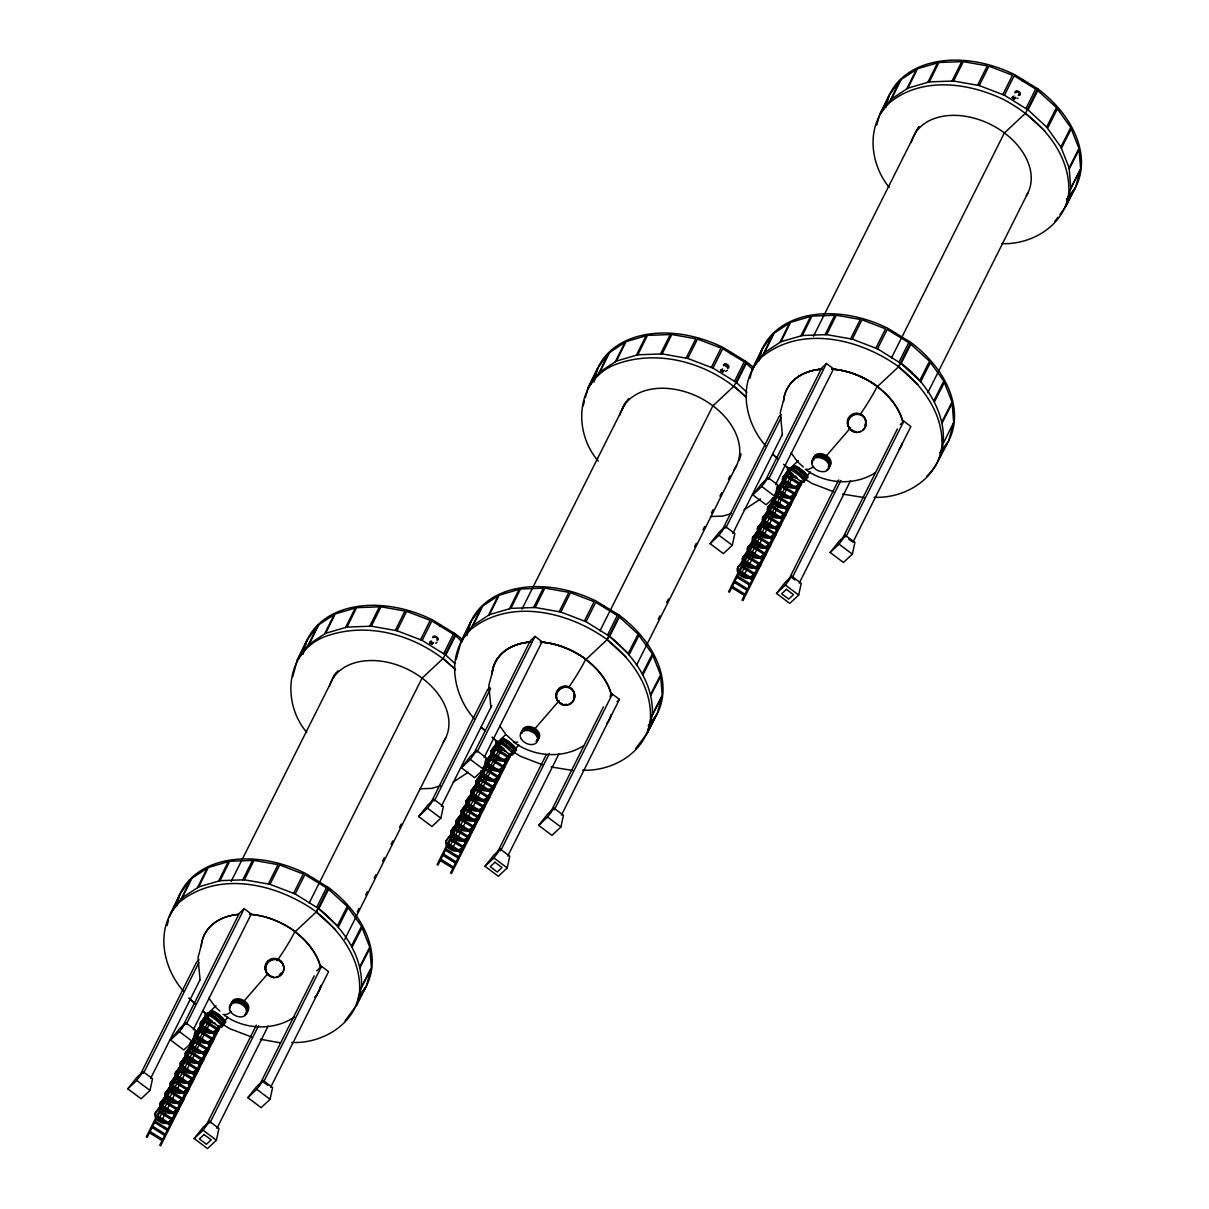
<?xml version="1.0" encoding="UTF-8"?>
<svg xmlns="http://www.w3.org/2000/svg" width="1209" height="1209" viewBox="0 0 1209 1209"><rect width="100%" height="100%" fill="white"/><g stroke="black" fill="none" stroke-linecap="round" stroke-linejoin="round"><path stroke-width="1.5" d="M150.007 1090.442L152.546 1078.73L143.085 1071.627L136.738 1077.567L127.791 1088.81L141.09 1098.785L150.007 1090.442L136.693 1080.468L127.791 1088.81M192.745 1041.644L195.284 1029.932L185.808 1022.829L179.476 1028.768L170.514 1040.012L183.828 1049.986L192.745 1041.644L179.431 1031.67L170.514 1040.012M216.396 1140.208L218.935 1128.496L209.459 1121.393L203.127 1127.332L194.165 1138.576L207.48 1148.55L216.396 1140.208L203.082 1130.234L194.165 1138.576M270.06 1099.298L272.614 1087.586L263.139 1080.483L256.792 1086.423L247.845 1097.666L261.144 1107.64L270.06 1099.298L256.761 1089.324L247.845 1097.666M440.832 818.161L443.371 806.433L433.91 799.345L427.563 805.285L418.616 816.528L431.915 826.503L440.832 818.161L427.518 808.186L418.616 816.528M483.57 769.362L486.109 757.635L476.633 750.547L470.301 756.486L461.339 767.73L474.653 777.704L483.57 769.362L470.256 759.388L461.339 767.73M507.221 867.926L509.76 856.199L500.299 849.111L493.952 855.05L484.99 866.294L498.304 876.268L507.221 867.926L493.907 857.952L484.99 866.294M560.885 827.016L563.439 815.289L553.964 808.201L547.617 814.125L538.67 825.384L551.984 835.359L560.885 827.016L547.586 817.027L538.67 825.384M732.291 545.274L734.845 533.562L725.37 526.459L719.023 532.398L710.076 543.642L723.39 553.616L732.291 545.274L718.992 535.3L710.076 543.642M775.029 496.476L777.568 484.764L768.108 477.661L761.761 483.6L752.814 494.844L766.113 504.818L775.029 496.476L761.715 486.502L752.814 494.844M798.681 595.04L801.235 583.327L791.759 576.225L785.412 582.164L776.465 593.407L789.764 603.382L798.681 595.04L785.382 585.065L776.465 593.407M852.36 554.13L854.899 542.418L845.423 535.315L839.091 541.254L830.13 552.498L843.444 562.472L852.36 554.13L839.046 544.156L830.13 552.498M200.936 946.617L198.019 957.619L200.059 979.955M491.761 674.335L488.844 685.337L490.884 707.673M783.236 401.448L780.304 412.45L782.344 434.787M167.054 925.595L168.535 920.155M169.411 916.906L179.914 894.071L176.605 906.191M292.729 676.632L297.308 659.842L306.844 640.468L303.081 654.326M351.32 1012.386L356.504 1005.404L361.536 986.922L371.39 967.532L369.848 948.461L359.98 967.804M456.156 659.63L461.188 641.148L470.739 621.774L466.961 635.632M583.101 406.028L584.476 400.995M585.383 397.625L588.133 387.545L597.669 368.186L593.906 382.044M635.481 748.779L647.329 733.122L652.361 714.64L662.23 695.251L660.673 676.179L650.805 695.523M749.912 378.341L752.663 368.261L762.199 348.902L758.904 361.023M876.752 125.086L879.593 114.674L889.144 95.299L885.834 107.42M953.372 423.558L948.642 440.862L938.108 461.158M1059.9 214.507L1065.734 206.648L1070.766 188.166L1080.634 168.761L1079.078 149.704L1069.209 169.048M294.996 931.882L316.35 911.888L318.239 908.11C342.238 927.243 362.866 954.853 361.536 986.922M611.437 695.492A63.76 44.612 26.6 0 0 585.76 659.661L607.175 639.606L609.064 635.813C633.063 654.961 653.691 682.556 652.361 714.64M902.911 422.606A63.76 44.612 26.6 0 0 877.22 386.774L898.635 366.735L900.539 362.942C934.542 386.865 962.032 440.832 927.409 475.59L926.94 475.908M171.043 912.508L180.64 893.073L190.931 879.185L181.35 898.619M297.988 658.92L307.585 639.485L317.876 625.597L308.28 645.032M170.363 913.43L181.743 898.075L198.699 886.892L208.28 867.503L228.289 861.654L218.633 881.074M297.308 659.842L308.688 644.488L325.644 633.304L335.21 613.915L355.234 608.067L345.578 627.486M198.699 886.892L220.068 880.666L229.665 861.261L252.454 860.445L242.767 879.835M325.644 633.304L347.013 627.063L356.61 607.659L379.399 606.842L369.712 626.247M461.868 640.226L471.465 620.791L481.771 606.903L472.175 626.338M588.813 386.638L598.41 367.204L608.701 353.315L599.105 372.75M461.188 641.148L472.568 625.794L489.524 614.61L499.105 595.221L519.114 589.372L509.457 608.792M588.133 387.545L599.513 372.191L616.469 361.023L626.05 341.633L646.059 335.785L636.402 355.204M489.524 614.61L510.893 608.369L520.49 588.979L543.279 588.148L533.592 607.553M616.469 361.023L637.838 354.781L647.435 335.377L670.224 334.561L660.537 353.965M753.343 367.34L762.939 347.905L773.231 334.016L763.635 353.451M880.273 113.752L889.869 94.317L900.176 80.429L890.58 99.863M752.663 368.261L764.043 352.907L780.999 341.724L790.565 322.335L810.589 316.486L800.917 335.906M879.593 114.674L890.988 99.319L907.929 88.136L917.51 68.747L937.534 62.898L927.862 82.318M780.999 341.724L802.368 335.498L811.964 316.093L834.754 315.277L825.067 334.666M907.929 88.136L929.313 81.895L938.909 62.49L961.699 61.674L952.012 81.079M182.211 897.773L191.853 878.339M309.156 644.17L318.798 624.736M197.551 887.663L207.192 868.228L191.309 878.701M324.496 634.06L334.122 614.625L318.239 625.098M220.068 880.666L244.399 879.789L254.026 860.385L278.04 864.647L268.338 884.021M347.013 627.063L371.344 626.186L380.971 606.782L404.97 611.044L395.283 630.433M161.447 1121.045L170.756 1102.306M171.421 1100.961L175.728 1092.271M176.393 1090.926L180.715 1082.221M181.38 1080.876L185.718 1072.141M186.382 1070.796L190.69 1062.122M191.354 1060.777L195.662 1052.117M196.206 1050.727L200.528 1042.022M201.223 1040.617L205.515 1031.957M206.24 1030.491L211.197 1020.517M473.036 625.476L482.678 606.057M599.981 371.888L609.623 352.454M488.376 615.366L498.017 595.946L482.134 606.404M615.321 361.778L624.947 342.343L609.079 352.816M510.893 608.369L535.224 607.492L544.851 588.103L568.865 592.35L559.163 611.739M637.838 354.781L662.169 353.905L671.796 334.5L695.795 338.762L686.107 358.151M487.031 778.445L491.353 769.74M492.063 768.319L496.34 759.675M497.08 758.209L502.022 748.235M452.272 848.763L461.581 830.024M462.246 828.664L466.553 819.989M467.218 818.644L471.54 809.939M472.22 808.594L476.542 799.859M477.223 798.514L481.514 789.84M482.179 788.495L486.486 779.82M764.511 352.605L774.138 333.17M891.456 99.002L901.083 79.567M779.85 342.495L789.477 323.06L773.594 333.533M906.78 88.892L916.422 69.457L900.539 79.93M802.368 335.498L826.699 334.621L836.311 315.217L860.324 319.478L850.622 338.852M929.313 81.895L953.629 81.018L963.256 61.614L987.269 65.875L977.567 85.265M778.505 505.558L782.827 496.854M783.523 495.448L787.815 486.804M788.54 485.323L793.497 475.349L790.973 473.701A8.659 6.06 26.6 0 1 788.041 467.853M743.747 575.877L753.041 557.137M753.706 555.792L758.013 547.103M758.693 545.758L763.015 537.053M763.68 535.708L768.017 526.973M768.682 525.628L772.974 516.953M773.654 515.608L777.946 506.949M244.399 879.789L270.03 884.323L279.687 864.934L303.278 873.986L293.575 893.36M371.344 626.186L396.975 630.735L406.617 611.346L430.223 620.383L420.52 639.773M270.03 884.323L295.223 893.995L304.895 874.606L326.46 887.829M396.975 630.735L422.153 640.392L431.84 621.003L453.405 634.226M535.224 607.492L560.855 612.041L570.512 592.652L594.103 601.704L584.4 621.078M662.169 353.905L687.8 358.453L697.457 339.049L721.048 348.101L711.345 367.476M560.855 612.041L586.048 621.698L595.72 602.324L617.285 615.532M687.8 358.453L712.993 368.11L722.665 348.721L744.23 361.944M826.699 334.621L852.33 339.155L861.972 319.765L885.562 328.818L875.875 348.192M953.629 81.018L979.26 85.567L988.917 66.178L1012.507 75.215L1002.805 94.604M852.33 339.155L877.507 348.827L887.179 329.437L908.76 342.661M979.26 85.567L1004.452 95.224L1014.124 75.835L1035.69 89.058M139.579 1076.025L196.704 961.926L199.077 959.719M143.478 1073.275L198.926 962.53M150.551 1078.579L200.135 979.577M181.471 1028.919L239.442 913.127L244.188 908.7L251.26 914.004L193.289 1029.781M186.201 1024.476L244.188 908.7M178.131 1110.844L169.517 1122.194A8.659 6.06 26.6 0 1 161.114 1122.572L157.79 1120.501A8.659 6.06 26.6 0 1 155.145 1113.277L164.439 1100.583M183.148 1100.84L174.534 1112.189A8.659 6.06 26.6 0 1 166.132 1112.567L162.792 1110.497A8.659 6.06 26.6 0 1 160.162 1103.258L169.456 1090.578M188.181 1090.79L179.567 1102.14A8.659 6.06 26.6 0 1 171.164 1102.517L167.824 1100.447A8.659 6.06 26.6 0 1 165.195 1093.208L174.489 1080.514M193.198 1080.786L184.584 1092.135A8.659 6.06 26.6 0 1 176.166 1092.513L172.842 1090.442A8.659 6.06 26.6 0 1 170.197 1083.204L179.491 1070.509M198.216 1070.751L189.601 1082.1A8.659 6.06 26.6 0 1 181.199 1082.463L177.859 1080.393A8.659 6.06 26.6 0 1 175.229 1073.169L184.524 1060.474M203.263 1060.686L194.649 1072.035A8.659 6.06 26.6 0 1 186.231 1072.413L182.907 1070.343A8.659 6.06 26.6 0 1 180.262 1063.104L189.556 1050.409M208.265 1050.697L199.651 1062.031A8.659 6.06 26.6 0 1 191.234 1062.409L187.909 1060.338A8.659 6.06 26.6 0 1 185.279 1053.115L194.558 1040.42M212.406 1040.103L213.268 1040.677L204.653 1052.042A8.659 6.06 26.6 0 1 196.251 1052.419L192.926 1050.334A8.659 6.06 26.6 0 1 190.281 1043.11L190.946 1041.795A8.659 6.06 26.6 0 0 191.339 1046.178M218.285 1030.672L209.671 1042.022A8.659 6.06 26.6 0 1 201.268 1042.4L197.928 1040.329A8.659 6.06 26.6 0 1 195.299 1033.106L204.623 1020.351M219.01 1026.32L214.703 1031.987A8.659 6.06 26.6 0 1 206.286 1032.365L202.961 1030.295A8.659 6.06 26.6 0 1 200.316 1023.056L207.525 1013.082M208.265 1015.364L147.15 1137.397L146.274 1136.853L207.389 1014.819L208.265 1015.364L202.613 1010.724L206.86 1014.396M169.517 1122.194L178.811 1109.499M174.534 1112.189L183.828 1099.495M179.567 1102.14L188.861 1089.445M184.584 1092.135L193.863 1079.441M189.601 1082.1L198.896 1069.406M194.649 1072.035L203.928 1059.341M199.651 1062.031L208.93 1049.352M204.653 1052.026L213.933 1039.362M209.671 1042.022L218.995 1029.267M214.703 1031.987L218.663 1026.275M219.373 1026.184L159.769 1145.225L160.646 1145.769L220.431 1026.396M432.973 642.735L431.915 644.352L429.799 642.765L430.857 641.163L430.026 642.765L431.809 644.095L433.547 642.478M430.51 642.311L430.48 641.858M312.904 879.517L313.494 878.339M439.849 625.93L440.439 624.751M431.809 644.095L432.746 642.75L431.915 644.352M205.953 1125.791L256.368 1025.126M453.345 634.302L453.979 633.032L443.703 653.601M316.758 907.188L327.034 886.62M209.867 1123.04L258.59 1025.716M303.111 652.528A103.959 72.736 26.6 0 1 432.414 619.839L455.476 633.969L443.28 658.301L422.122 678.113M291.792 1042.445C322.788 1043.896 356.474 1023.645 359.632 990.715C360.962 958.646 340.333 931.036 316.35 911.888L328.531 887.557L305.484 873.427A103.959 72.736 26.6 0 0 176.166 906.13M328.606 889.265L318.844 908.684L295.223 893.995M455.551 635.662L445.789 655.097L422.153 640.392M216.94 1128.345L268.202 1025.988M258.786 1086.559L314.249 975.814M270.604 1087.435L328.591 971.658L321.518 966.354L263.532 1082.131L267.778 1085.304M357.29 911.828L358.982 908.458M365.738 894.947L367.43 891.577M374.185 878.066L375.878 874.696M382.633 861.186L384.326 857.816M391.096 844.32L392.789 840.935M399.544 827.44L401.237 824.054M344.746 939.438L445.713 737.838M430.404 803.743L487.544 689.644L489.902 687.422M434.303 800.993L490.597 688.571M441.376 806.297L491.791 705.618M473.973 753.267L530.267 640.846L535.013 636.402L542.085 641.722L484.114 757.499M477.041 752.194L535.013 636.402M468.971 838.562L460.342 849.912A8.659 6.06 26.6 0 1 451.939 850.29L448.615 848.219A8.659 6.06 26.6 0 1 445.97 840.98L455.264 828.286M473.973 828.558L465.359 839.907A8.659 6.06 26.6 0 1 456.957 840.285L453.617 838.215A8.659 6.06 26.6 0 1 450.987 830.976L460.281 818.281M479.006 818.508L470.392 829.858A8.659 6.06 26.6 0 1 461.989 830.22L458.649 828.165A8.659 6.06 26.6 0 1 456.02 820.926L465.314 808.232M484.023 808.504L475.409 819.853A8.659 6.06 26.6 0 1 466.991 820.216L463.667 818.145A8.659 6.06 26.6 0 1 461.037 810.922L470.316 798.227M489.041 798.469L480.426 809.803A8.659 6.06 26.6 0 1 472.024 810.181L468.684 808.111A8.659 6.06 26.6 0 1 466.054 800.887L475.349 788.192M480.381 778.128L471.072 790.882L479.716 779.473M499.09 778.4L490.476 789.749A8.659 6.06 26.6 0 1 482.074 790.127L478.734 788.056A8.659 6.06 26.6 0 1 476.104 780.833L485.398 768.138M509.11 758.391L500.496 769.74A8.659 6.06 26.6 0 1 492.093 770.118L488.753 768.047A8.659 6.06 26.6 0 1 486.124 760.809L495.448 748.054M509.835 754.023L505.528 759.705A8.659 6.06 26.6 0 1 497.111 760.068L493.786 758.013A8.659 6.06 26.6 0 1 491.156 750.774L497.262 742.22M460.342 849.912L469.636 837.217M465.359 839.907L474.653 827.213M470.392 829.858L479.686 817.163M475.409 819.853L484.688 807.159M480.426 809.803L489.721 797.124M471.102 790.822A8.659 6.06 26.6 0 0 473.732 798.046L477.056 800.116A8.659 6.06 26.6 0 0 485.474 799.754L494.753 787.059M490.476 789.749L499.77 777.055M481.106 770.813A8.659 6.06 26.6 0 0 483.751 778.052L487.076 780.122A8.659 6.06 26.6 0 0 495.478 779.745L504.757 767.08M500.496 769.74L509.82 756.985M505.528 759.705L509.488 753.978M510.198 753.902L450.594 872.943L451.471 873.487L511.256 754.114M720.624 370.483L722.74 372.07L720.624 370.483L722.589 368.851M603.729 607.235L604.319 606.057M730.674 353.632L731.264 352.469M496.793 853.509L546.362 754.507M607.583 634.906L617.859 614.338M734.528 381.319L744.804 360.75M500.692 850.758L549.415 753.434M582.617 770.163C613.613 771.599 647.299 751.363 650.457 718.433C651.787 686.349 631.158 658.754 607.175 639.606L619.356 615.275L596.309 601.145A103.959 72.736 26.6 0 0 466.991 633.848M593.936 380.246A103.959 72.736 26.6 0 1 723.254 347.557L746.301 361.687L734.105 386.019L712.947 405.831M507.765 856.063L559.026 753.706M550.458 812.599L603.397 706.887M554.357 809.849L612.343 694.057L619.416 699.376L561.444 815.153M658.255 619.295L659.948 615.91M666.703 602.414L668.396 599.029M694.601 546.71L696.293 543.34M703.049 529.829L704.741 526.459M711.496 512.948L713.189 509.578M719.959 496.083L721.637 492.698M728.407 479.202L730.1 475.817M636.418 665.479L736.538 465.556M721.864 530.857L779.004 416.757L781.377 414.551M725.763 528.106L781.226 417.362M732.85 533.411L782.419 434.409M763.756 483.751L821.742 367.959L826.472 363.531L833.56 368.836L775.574 484.613M768.501 479.308L826.472 363.531M760.431 565.676L751.817 577.025A8.659 6.06 26.6 0 1 743.414 577.403L740.074 575.333A8.659 6.06 26.6 0 1 737.445 568.109L746.724 555.415M765.433 555.672L756.819 567.021A8.659 6.06 26.6 0 1 748.416 567.399L745.092 565.328A8.659 6.06 26.6 0 1 742.447 558.09L751.741 545.41M770.481 545.622L761.851 556.971A8.659 6.06 26.6 0 1 753.449 557.349L750.124 555.279A8.659 6.06 26.6 0 1 747.479 548.04L756.774 535.36M775.483 535.617L766.869 546.967A8.659 6.06 26.6 0 1 758.466 547.345L755.126 545.274A8.659 6.06 26.6 0 1 752.497 538.035L761.791 525.341M780.515 525.583L771.901 536.932A8.659 6.06 26.6 0 1 763.483 537.295L760.159 535.224A8.659 6.06 26.6 0 1 757.529 528.001L766.808 515.306M785.548 515.518L776.934 526.867A8.659 6.06 26.6 0 1 768.531 527.245L765.191 525.174A8.659 6.06 26.6 0 1 762.562 517.936L771.856 505.241M790.55 505.528L781.936 516.863A8.659 6.06 26.6 0 1 773.533 517.24L770.193 515.17A8.659 6.06 26.6 0 1 767.564 507.946L776.858 495.252M800.57 485.504L791.955 496.854A8.659 6.06 26.6 0 1 783.553 497.231L780.228 495.161A8.659 6.06 26.6 0 1 777.583 487.937L786.908 475.182M801.295 481.152L796.988 486.819A8.659 6.06 26.6 0 1 788.585 487.197L785.245 485.126A8.659 6.06 26.6 0 1 782.616 477.887L789.809 467.913M790.55 470.195L729.45 592.229L728.574 591.685L789.673 469.651L790.55 470.195L783.538 464.286M751.817 577.025L761.111 564.331M756.819 567.021L766.113 554.327M761.851 556.971L771.146 544.277M766.869 546.967L776.163 534.272M771.901 536.932L781.18 524.238M776.934 526.867L786.228 514.173M781.936 516.863L791.23 504.183M772.581 497.942A8.659 6.06 26.6 0 0 775.211 505.166L778.536 507.251A8.659 6.06 26.6 0 0 786.953 506.858L796.232 494.194M791.955 496.854L801.28 484.099M796.988 486.819L800.947 481.106M801.673 481.016L742.054 600.057L742.946 600.616L802.716 481.227M1015.258 97.566L1014.2 99.183L1012.099 97.597L1014.049 95.979M895.204 334.349L895.778 333.17M1022.134 80.761L1022.723 79.582M1014.2 99.183L1014.774 98.02M788.253 580.622L838.668 479.958M1035.629 89.134L1036.264 87.864L1025.988 108.432M899.058 362.02L909.319 341.452M840.89 480.547L792.152 577.872L794.978 579.988M885.396 107.374A103.959 72.736 26.6 0 1 1014.714 74.671L1037.76 88.801L1025.58 113.132L1004.407 132.96M874.077 497.277C905.088 498.728 938.758 478.477 941.932 445.547C943.262 413.478 922.618 385.867 898.635 366.735L910.815 342.389L887.769 328.259A103.959 72.736 26.6 0 0 758.451 360.962M910.906 344.097L901.143 363.516L877.507 348.827M799.225 583.176L850.486 480.819M842.764 538.035L897.38 428.968M845.832 536.962L903.803 421.185L910.876 426.49L852.904 542.267M927.892 392.593L1027.998 192.669M231.146 881.421L332.415 679.624M277.103 960.732A63.714 11.153 -53.3 0 0 294.845 931.686L294.951 931.519A63.76 44.627 26.6 0 0 249.538 914.246M309.202 903.017L422.289 677.675M494.965 662.955L497.503 657.908M521.971 609.14L624.086 405.65A63.82 44.657 26.6 0 1 628.725 398.517M600.027 630.735L713.114 405.393M813.445 336.253L915.561 132.778M891.501 357.849L1004.573 132.506M877.22 386.412L877.235 386.351A63.76 44.627 26.6 0 0 831.837 369.077A63.76 44.627 26.6 0 1 877.13 386.457L877.16 386.457A63.714 11.153 -53.3 0 1 860.43 414.082M158.757 1119.383L168.187 1100.719M168.867 1099.374L173.235 1090.73M173.915 1089.385L178.297 1080.71M178.962 1079.365L183.36 1070.675M184.04 1069.33L188.392 1060.701M189.072 1059.356L193.44 1050.727M194.196 1049.488L198.578 1040.813M199.289 1039.408L203.641 1030.793M204.381 1029.343L209.399 1019.399L210.215 1020.018L208.673 1018.87A8.659 6.06 26.6 0 1 205.742 1013.021M449.582 847.086L459.012 828.422M459.692 827.077L464.06 818.448M464.74 817.103L469.122 808.428M469.802 807.083L474.185 798.393M474.865 797.048L479.232 788.419M479.897 787.074L484.265 778.445M485.036 777.191L489.403 768.531M490.113 767.126L494.466 758.511M495.206 757.046L500.224 747.117M741.057 574.215L750.487 555.551M751.167 554.206L755.519 545.561M756.199 544.216L760.582 535.542M761.262 534.197L765.66 525.507M766.325 524.162L770.692 515.533M771.372 514.188L775.725 505.558M776.495 504.319L780.878 495.645M781.588 494.239L785.926 485.625M786.666 484.174L791.683 474.23M1070.766 188.166L1069.119 167.809L1060.882 146.969L1046.631 127.066L1056.47 107.616L1037.156 89.98L1037.775 90.554L1028.073 109.928L1004.452 95.224M351.653 945.74L361.506 926.29L348.162 907.657L338.293 927.076M642.478 673.443L652.331 654.009L638.987 635.375L629.118 654.794M1060.882 146.969L1070.736 127.534L1057.391 108.886L1047.523 128.305M933.937 400.572L943.791 381.122L930.446 362.488L920.578 381.908M352.151 947.01L362.035 927.635L369.742 947.161L359.874 966.565M361.234 988.04L371.072 968.711L366.357 986.03L356.504 1005.404M355.824 1006.326L365.617 987.028L358.408 996.745M642.976 674.728L652.86 655.354L660.567 674.864L650.714 694.283M652.059 715.743L661.897 696.429L657.182 713.748L647.329 733.122M646.649 734.044L656.457 714.731L648.205 725.853M1061.381 148.254L1071.265 128.879L1078.972 148.39L1069.119 167.809M934.451 401.841L944.32 382.467L952.027 401.993L942.174 421.397M1070.464 189.269L1080.302 169.955L1075.587 187.274L1065.734 206.648M943.519 442.872L953.689 422.364L952.133 403.292L942.279 422.636M1065.053 207.57L1074.861 188.256L1066.625 199.364M437.008 642.221L435.708 643.384M136.693 1080.468L143.085 1071.627M179.431 1031.67L185.808 1022.829M427.518 808.186L433.91 799.345M470.256 759.388L476.633 750.547M203.082 1130.234L209.459 1121.393M256.761 1089.324L263.139 1080.483M718.992 535.3L725.37 526.459M761.715 486.502L768.108 477.661M493.907 857.952L500.299 849.111M547.586 817.027L553.964 808.201M785.382 585.065L791.759 576.225M839.046 544.156L845.423 535.315M345.109 1020.759L350.67 1013.278M1054.747 221.459L1057.845 217.288M939.68 452.967L947.916 441.859M200.316 1023.056L207.857 1013.127M195.299 1033.106L203.913 1021.756M193.092 1038.954L199.561 1030.446M190.281 1043.11L198.896 1031.761L199.787 1032.305M185.279 1053.115L193.893 1041.765M180.247 1063.164L188.891 1051.754M175.229 1073.169L183.844 1061.819M170.197 1083.204L178.841 1071.824M165.195 1093.208L173.809 1081.874M160.162 1103.258L168.807 1091.863M155.145 1113.277L163.759 1101.928M491.156 750.774L497.609 742.266L505.574 734.74M486.124 760.809L494.738 749.474M482.844 768.078L490.386 758.164M483.268 767.987L489.721 759.479L490.612 760.023M476.104 780.833L484.718 769.483M466.054 800.887L474.669 789.537M461.037 810.922L469.666 799.527M456.02 820.926L464.634 809.577M451.017 830.931L459.632 819.581L450.987 830.976M445.97 840.98L454.599 829.646M495.478 779.76L504.108 768.395L503.246 767.806M485.474 799.754L494.088 788.404M782.616 477.887L790.157 467.959M777.583 487.937L786.198 476.588M774.319 495.206L781.845 485.277M774.727 495.116L781.195 486.592L782.072 487.136M767.564 507.946L776.178 496.597M762.531 517.996L771.176 506.586M757.529 528.001L766.143 516.651M752.512 537.99L761.126 526.656L752.497 538.035M747.479 548.04L756.093 536.705M742.447 558.09L751.091 546.695M737.445 568.109L746.059 556.76M786.938 506.873L795.567 495.524L794.706 494.934M267.249 974.318L244.475 1000.553M559.223 700.585L535.315 728.271M850.683 427.699L826.775 455.385M224.557 1021.363L227.972 1017.162M518.797 744.88L515.382 749.081A7.632 1.511 39.2 0 0 511.211 743.958A7.632 1.511 39.2 0 0 504.349 739.545M806.841 476.195L810.272 471.994M727.546 370.317L725.445 371.405M585.7 659.343L585.821 659.207A63.76 44.627 26.6 0 0 540.363 641.964M721.305 369.576L723.118 371.359M1012.764 96.705L1014.578 98.473M429.799 642.765L432.384 643.898M1012.099 97.597L1014.683 98.73M430.026 642.765L431.764 641.148M722.634 371.813L724.372 370.196M1014.109 98.926L1015.832 97.309M752.995 369.531L745.832 362.972M318.103 908.231L337.402 925.837L347.24 906.372L328.062 888.857M618.766 616.454L619.371 617.028L609.668 636.402L586.048 621.698M206.724 1014.532L216.063 1005.782M789.009 469.364L798.348 460.614M316.773 970.782L321.518 966.354M609.971 696.278L612.343 694.057M900.252 424.51L903.803 421.185M617.043 701.583L619.416 699.376M793.361 380.593L793.436 380.548A63.76 44.627 26.6 0 1 822.241 369.168M744.034 509.85L760.521 498.985M453.209 782.132L468.155 772.279M875.301 472.719C854.431 486.169 825.158 484.114 805.375 469.349L809.093 469.304L813.657 466.674M583.826 745.59C562.956 759.056 533.683 756.985 513.916 742.235L517.633 742.19M294.482 1016.981C273.99 1030.975 244.55 1029.856 224.511 1015.394M1017.993 98.216L1017.056 98.518M231.357 1011.827L226.808 1014.472L223.091 1014.517M731.354 513.553L722.665 516.092L710.439 516.53M440.529 785.835L431.84 788.374L419.614 788.812M1001.898 243.644C1032.637 244.853 1065.734 224.511 1068.862 191.959C1070.025 150.369 1037.292 116.971 1002.548 99.017C967.366 82.408 921.016 76.499 889.083 103.113C865.689 125.54 869.815 163.714 889.129 187.319M864.48 497.624L842.597 494.088M573.021 770.511L551.138 766.974M260.313 1039.256L280.564 1042.853M833.862 491.851L812.04 483.479L804.348 478.764M542.403 764.723L520.565 756.35L512.873 751.635M251.578 1037.02L229.74 1028.647L222.048 1023.932M210.17 1019.988L212.013 1020.94M898.635 366.735C860.37 339.049 802.051 324.571 762.138 356.7C736.795 381.016 744.26 421.941 765.886 446.091M712.993 368.11L736.009 382.225L746.966 392.351M607.175 639.606C568.91 611.935 510.591 597.458 470.679 629.587C445.335 653.903 452.786 694.827 474.412 718.962M500.617 744.124L492.078 737.173L497.685 742.114M316.35 911.888C278.085 884.217 219.766 869.739 179.854 901.869C154.51 926.185 161.961 967.109 183.587 991.244M789.689 471.933L792.847 473.883M787.8 475.711L800.403 483.54M787.165 476.981L799.769 484.809M785.276 480.759L797.88 488.587M784.671 481.938L797.29 489.766M782.782 485.716L795.401 493.544M782.193 486.895L794.797 494.738M780.122 491.035L792.741 498.864M779.533 492.214L792.137 500.042M777.644 495.992L790.248 503.821M777.055 497.171L789.658 504.999M775.15 500.949L787.769 508.777M774.516 502.219L787.135 510.047M772.536 506.178L785.155 514.006M771.916 507.402L784.535 515.246M770.299 510.666L782.903 518.495M769.665 511.921L782.268 519.764M767.685 515.88L780.289 523.709M767.065 517.12L779.669 524.948M765.085 521.079L777.689 528.907M764.466 522.303L777.07 530.131M762.834 525.552L775.453 533.381M762.199 526.822L774.818 534.65M760.219 530.781L772.823 538.609M759.6 532.02L772.219 539.849M757.62 535.965L770.224 543.808M757 537.204L769.619 545.032M755.368 540.453L767.987 548.282M754.748 541.723L767.352 549.551M752.754 545.682L765.373 553.51M752.149 546.906L764.753 554.735M750.23 550.73L762.849 558.558M749.595 551.984L762.214 559.827M747.615 555.944L760.234 563.772M746.996 557.183L759.615 565.011M745.212 560.734L757.831 568.578M744.578 562.004L757.197 569.832M742.598 565.963L755.217 573.791M741.978 567.202L754.597 575.031M740.15 570.86L752.754 578.688M739.515 572.129L752.119 579.957M737.535 576.088L750.139 583.917M736.916 577.313L749.535 585.141M734.996 581.166L747.6 588.995M734.362 582.436L746.966 590.264M732.382 586.38L744.986 594.223M731.762 587.619L744.366 595.448M498.229 744.82L502.959 747.751M496.34 748.598L508.944 756.426M495.705 749.852L508.309 757.695M493.801 753.645L506.42 761.474M493.212 754.824L505.83 762.652M491.322 758.602L503.926 766.43M490.733 759.781L503.337 767.609M488.663 763.907L501.267 771.75M488.073 765.101L500.677 772.929M486.169 768.879L498.788 776.707M485.58 770.057L498.199 777.886M483.691 773.836L496.294 781.664M483.056 775.105L495.66 782.933M481.076 779.064L493.68 786.893M480.457 780.289L493.076 788.117M478.824 783.538L491.443 791.381M478.19 784.807L490.809 792.636M476.21 788.767L488.829 796.595M475.59 790.006L488.209 797.834M473.611 793.95L486.23 801.794M472.991 795.19L485.61 803.018M471.374 798.439L483.978 806.267M470.739 799.708L483.343 807.536M468.76 803.668L481.363 811.496M468.14 804.892L480.744 812.72M466.16 808.851L478.764 816.679M465.541 810.09L478.144 817.919M463.908 813.34L476.527 821.168M463.274 814.609L475.893 822.437M461.294 818.569L473.898 826.397M460.674 819.793L473.293 827.621M458.77 823.601L471.374 831.444M458.135 824.87L470.739 832.699M456.156 828.83L468.76 836.658M455.536 830.069L468.14 837.897M453.753 833.621L466.357 841.449M453.118 834.89L465.722 842.718M451.138 838.85L463.742 846.678M450.519 840.074L463.123 847.917M448.69 843.746L461.294 851.574M448.055 845L460.659 852.844M446.076 848.96L458.679 856.803M445.456 850.199L458.06 858.027M443.522 854.038L456.141 861.881M442.887 855.307L455.506 863.135M440.907 859.267L453.526 867.095M440.288 860.506L452.907 868.334M205.5 1020.88L218.119 1028.708M204.865 1022.149L217.484 1029.977M202.976 1025.927L215.595 1033.755M202.387 1027.106L214.99 1034.934M200.498 1030.884L213.101 1038.712M199.908 1032.063L212.512 1039.906M197.838 1036.204L210.442 1044.032M197.248 1037.382L209.852 1045.211M195.344 1041.161L207.963 1048.989M194.755 1042.339L207.359 1050.168M192.866 1046.117L205.47 1053.946M192.231 1047.387L204.835 1055.215M190.251 1051.346L202.855 1059.175M189.632 1052.571L202.235 1060.414M188 1055.835L200.618 1063.663M187.365 1057.089L199.984 1064.933M185.385 1061.049L198.004 1068.877M184.765 1062.288L197.384 1070.116M182.786 1066.247L195.405 1074.076M182.166 1067.471L194.785 1075.3M180.549 1070.721L193.153 1078.549M179.914 1071.99L192.518 1079.818M177.935 1075.95L190.538 1083.778M177.315 1077.174L189.919 1085.017M175.335 1081.133L187.939 1088.977M174.716 1082.372L187.319 1090.201M173.083 1085.622L185.687 1093.45M172.449 1086.891L185.053 1094.719M170.469 1090.85L183.073 1098.679M169.849 1092.075L182.468 1099.903M167.945 1095.898L180.549 1103.726M167.31 1097.152L179.914 1104.996M165.331 1101.112L177.935 1108.94M164.711 1102.351L177.315 1110.179M162.928 1105.903L175.532 1113.746M162.293 1107.172L174.897 1115M160.313 1111.131L172.917 1118.96M159.694 1112.371L172.298 1120.199M157.865 1116.028L170.469 1123.856M157.23 1117.297L169.834 1125.126M155.236 1121.257L167.855 1129.085M154.631 1122.481L167.235 1130.309M152.697 1126.335L165.316 1134.163M152.062 1127.589L164.681 1135.432M150.082 1131.548L162.686 1139.392M149.463 1132.788L162.082 1140.616M910.845 344.142L910.165 343.643L929.525 361.204L919.701 380.669L900.403 363.063M745.636 362.927L746.316 363.441L736.613 382.8L736.009 382.225M848.658 539.078L851.484 541.209M430.389 641.616L432.49 643.188M803.411 467.037L797.396 461.581L791.154 452.952M514.339 742.099L505.921 734.467L499.695 725.823M219.917 1011.117L215.096 1006.749L208.87 998.105M1025.444 113.253L1044.742 130.859M898.499 366.856L917.797 384.462M733.984 386.139L746.376 397.459C712.947 364.257 659.736 347.376 614.565 364.816C575.605 381.047 572.794 431.809 598.274 461.067M785.019 465.465L789.145 469.243M618.751 616.469L638.065 634.09L628.227 653.555L608.943 635.949M607.039 639.727L626.338 657.348M454.871 635.148L462.17 641.813M443.159 658.421L455.551 669.741C422.122 636.538 368.896 619.658 323.74 637.098C285.264 653.117 281.848 703.245 306.829 732.488M316.214 912.024L335.498 929.63M195.828 1004.347L188.936 998.06L195.767 1004.392M1027.469 109.339L1046.631 127.066M445.184 654.507L454.765 663.378M1014.986 92.836A2.977 1.481 30.9 0 1 1016.784 91.521L1016.935 91.869M911.269 142.526A63.82 44.642 26.6 0 1 988.101 123.242A63.82 44.642 26.6 0 1 1026.396 195.586M1037.76 88.801A103.959 72.736 26.6 0 1 1067.29 198.956M902.126 443.416A63.76 44.612 26.6 0 1 899.239 449.37M783.492 401.176A63.82 44.642 26.6 0 1 820.73 369.229M832.094 369.138A63.82 44.642 26.6 0 1 903.138 422.394M902.352 443.204A63.82 44.642 26.6 0 1 899.451 449.189M797.713 485.353A8.659 6.06 26.6 0 1 789.311 485.731L785.986 483.66A8.659 6.06 26.6 0 1 783.341 476.437M787.603 505.543A8.659 6.06 26.6 0 1 779.201 505.921L775.876 503.851A8.659 6.06 26.6 0 1 772.944 498.002M797.351 478.008A8.659 6.06 26.6 0 1 793.618 477.132L790.293 475.061A8.659 6.06 26.6 0 1 787.648 467.838M796.157 476.376A8.659 6.06 26.6 0 1 794.298 475.772M792.666 495.448A8.659 6.06 26.6 0 1 784.263 495.826L780.923 493.756A8.659 6.06 26.6 0 1 778.294 486.517M772.566 535.587A8.659 6.06 26.6 0 1 764.164 535.95L760.824 533.879A8.659 6.06 26.6 0 1 758.194 526.656M757.499 565.676A8.659 6.06 26.6 0 1 749.096 566.054L745.757 563.983A8.659 6.06 26.6 0 1 743.127 556.744M767.549 545.622A8.659 6.06 26.6 0 1 759.131 545.984L755.806 543.929A8.659 6.06 26.6 0 1 753.177 536.69M762.531 555.626A8.659 6.06 26.6 0 1 754.129 556.004L750.789 553.934A8.659 6.06 26.6 0 1 748.159 546.695M777.614 525.522A8.659 6.06 26.6 0 1 769.196 525.9L765.871 523.829A8.659 6.06 26.6 0 1 763.242 516.591M752.482 575.68A8.659 6.06 26.6 0 1 744.079 576.058L740.754 573.988A8.659 6.06 26.6 0 1 738.11 566.749M782.616 515.518A8.659 6.06 26.6 0 1 774.213 515.895L770.874 513.825A8.659 6.06 26.6 0 1 768.244 506.601M1016.784 91.521A2.977 1.481 30.9 0 1 1020.094 94A2.977 1.481 30.9 0 1 1018.31 95.315M1016.21 92.504A2.418 1.194 30.9 0 1 1017.086 90.962A2.418 1.194 30.9 0 1 1020.064 92.912A2.418 1.194 30.9 0 1 1018.673 94.106M910.815 342.389A103.959 72.736 26.6 0 1 940.36 452.559M783.553 401.343A63.76 44.627 26.6 0 1 820.503 369.213M915.621 132.642A63.82 44.657 26.6 0 1 919.127 126.945M915.425 132.431A63.82 44.642 26.6 0 1 918.976 126.764M795.144 466.614A7.632 1.511 39.2 0 1 801.129 469.817A7.632 1.511 39.2 0 1 806.72 475.59M793.27 469.183A9.204 1.829 39.2 0 1 795.809 468.079A9.204 1.829 39.2 0 1 805.421 475.953A9.204 1.829 39.2 0 1 804.559 478.432M793.648 465.949A9.204 1.829 39.2 0 1 803.048 470.981A9.204 1.829 39.2 0 1 806.947 477.434M794.207 470.241A7.632 1.511 39.2 0 1 800.796 474.941A7.632 1.511 39.2 0 1 804.242 479.399M793.693 468.351A7.632 1.511 39.2 0 1 801.491 472.523A7.632 1.511 39.2 0 1 804.741 477.887M791.154 469.848A9.249 1.844 39.2 0 1 799.527 473.414A9.249 1.844 39.2 0 1 804.378 480.683M855.715 431.583A9.204 8.992 -28.1 0 1 847.705 421.019A9.204 8.992 -28.1 0 1 859.221 413.871A9.204 8.992 -28.1 0 1 865.221 425.674M865.538 420.656A9.204 8.992 -28.1 0 1 865.039 425.311M853.206 430.721A9.204 8.992 -28.1 0 1 849.867 416.138A9.204 8.992 -28.1 0 1 864.858 418.405M855.942 432.066A9.249 9.037 -28.1 0 1 848.34 419.916A9.249 9.037 -28.1 0 1 862.334 415.594A9.249 9.037 -28.1 0 1 862.697 429.981M860.657 431.25A9.249 9.037 -28.1 0 1 858.345 431.961M813.083 459.45A9.204 6.438 26.6 0 1 824.583 456.095A9.204 6.438 26.6 0 1 829.026 467.309M813.838 460.04A9.204 6.438 26.6 0 1 825.203 454.886A9.204 6.438 26.6 0 1 828.12 467.082M815.773 457.38A7.632 5.335 26.6 0 1 824.976 457.561A7.632 5.335 26.6 0 1 828.618 465.253M812.448 462.73A9.249 6.468 26.6 0 1 823.858 457.546A9.249 6.468 26.6 0 1 826.805 469.817M619.794 415.412A63.82 44.642 26.6 0 1 697.714 396.643A63.82 44.642 26.6 0 1 733.999 469.878M746.301 361.687A103.959 72.736 26.6 0 1 753.675 367.627M622.151 409.987A63.82 44.642 26.6 0 1 625.582 402.401M741.057 453.798A63.82 44.642 26.6 0 1 739.122 460.251M611.195 714.685A63.76 44.612 26.6 0 1 606.842 723.647M492.033 674.063A63.82 44.642 26.6 0 1 529.27 642.115M540.619 642.024A63.82 44.642 26.6 0 1 611.678 695.281M611.422 714.474A63.82 44.642 26.6 0 1 607.054 723.466M506.254 758.239A8.659 6.06 26.6 0 1 497.851 758.617L494.511 756.547A8.659 6.06 26.6 0 1 493.227 755.187M492.275 753.706A8.659 6.06 26.6 0 1 491.882 749.308M496.143 778.43A8.659 6.06 26.6 0 1 487.741 778.808L484.401 776.737A8.659 6.06 26.6 0 1 481.469 770.874M505.891 750.895A8.659 6.06 26.6 0 1 502.158 750.018L498.818 747.948A8.659 6.06 26.6 0 1 496.189 740.709M504.697 749.263A8.659 6.06 26.6 0 1 502.838 748.658L499.498 746.588A8.659 6.06 26.6 0 1 496.567 740.739M501.206 768.335A8.659 6.06 26.6 0 1 492.788 768.712L489.464 766.642A8.659 6.06 26.6 0 1 486.834 759.403M481.106 808.458A8.659 6.06 26.6 0 1 472.704 808.836L469.364 806.766A8.659 6.06 26.6 0 1 466.734 799.542M466.039 838.562A8.659 6.06 26.6 0 1 457.622 838.925L454.297 836.87A8.659 6.06 26.6 0 1 451.667 829.631M476.074 818.508A8.659 6.06 26.6 0 1 467.671 818.871L464.332 816.8A8.659 6.06 26.6 0 1 461.702 809.577M471.072 828.513A8.659 6.06 26.6 0 1 462.654 828.875L459.329 826.805A8.659 6.06 26.6 0 1 456.7 819.581M486.139 798.408A8.659 6.06 26.6 0 1 477.736 798.771L474.396 796.701A8.659 6.06 26.6 0 1 471.767 789.477M461.022 848.567A8.659 6.06 26.6 0 1 452.619 848.945L449.28 846.874A8.659 6.06 26.6 0 1 446.65 839.635M491.141 788.404A8.659 6.06 26.6 0 1 482.739 788.782L479.414 786.711A8.659 6.06 26.6 0 1 476.769 779.488M723.526 365.707A2.977 1.481 30.9 0 1 725.098 364.362A2.977 1.481 30.9 0 1 728.468 366.554A2.977 1.481 30.9 0 1 727.47 368.277M725.098 365.813A2.418 1.194 30.9 0 1 725.627 363.849A2.418 1.194 30.9 0 1 728.74 366.191A2.418 1.194 30.9 0 1 726.08 366.539M619.356 615.275A103.959 72.736 26.6 0 1 648.885 725.43M491.942 674.35A63.82 44.657 26.6 0 1 530.781 642.039M540.287 642.07A63.82 44.657 26.6 0 1 585.715 659.358L585.67 659.389A63.714 11.153 -53.3 0 1 568.971 686.969M492.078 674.229A63.76 44.627 26.6 0 1 530.872 641.949M501.811 742.069A9.204 1.829 39.2 0 1 504.349 740.951A9.204 1.829 39.2 0 1 513.961 748.824A9.204 1.829 39.2 0 1 513.1 751.318M502.339 739.56A9.204 1.829 39.2 0 1 510.651 743.097A9.204 1.829 39.2 0 1 515.487 750.321M500.798 742.991A7.632 1.511 39.2 0 1 501.735 742.749M502.748 743.127A7.632 1.511 39.2 0 1 510.017 748.462M512.102 750.789A7.632 1.511 39.2 0 1 512.767 752.285M502.37 741.842A7.632 1.511 39.2 0 1 509.261 744.774A7.632 1.511 39.2 0 1 513.266 750.759M499.695 742.734A9.249 1.844 39.2 0 1 508.052 746.301A9.249 1.844 39.2 0 1 512.903 753.555M561.928 703.955A9.204 8.992 -28.1 0 1 556.684 692.379A9.204 8.992 -28.1 0 1 568.517 686.984A9.204 8.992 -28.1 0 1 573.761 698.56M566.643 704.363A9.204 8.992 -28.1 0 1 564.255 704.469M561.732 703.608A9.204 8.992 -28.1 0 1 556.488 692.032A9.204 8.992 -28.1 0 1 568.321 686.621A9.204 8.992 -28.1 0 1 573.565 698.197M560.039 703.351A9.249 9.037 -28.1 0 1 561.006 688.042A9.249 9.037 -28.1 0 1 574.638 695.115A9.249 9.037 -28.1 0 1 562.14 704.439M521.623 732.337A9.204 6.438 26.6 0 1 534.182 729.556A9.204 6.438 26.6 0 1 536.055 741.193M522.379 732.926A9.204 6.438 26.6 0 1 533.728 727.758A9.204 6.438 26.6 0 1 536.66 739.968M523.467 731.4A7.632 5.335 26.6 0 1 531.733 729.571A7.632 5.335 26.6 0 1 537.521 736.78M520.837 733.803A9.249 6.468 26.6 0 1 532.398 730.432A9.249 6.468 26.6 0 1 536.856 741.706M329.422 686.062A63.82 44.642 26.6 0 1 407.962 669.454A63.82 44.642 26.6 0 1 443.174 742.16M455.476 633.969A103.959 72.736 26.6 0 1 462.851 639.909M294.936 931.943A63.76 44.612 26.6 0 1 320.612 967.774M320.808 985.335A63.76 44.612 26.6 0 1 315.02 997.274M238.43 914.397A63.82 44.642 26.6 0 0 201.208 946.345A63.76 44.627 26.6 0 1 238.218 914.382M249.795 914.306A63.82 44.642 26.6 0 1 320.838 967.563M320.581 986.771A63.82 44.642 26.6 0 1 315.217 997.108M215.429 1030.521A8.659 6.06 26.6 0 1 207.026 1030.899L203.686 1028.829A8.659 6.06 26.6 0 1 201.057 1021.59M205.318 1050.712A8.659 6.06 26.6 0 1 196.916 1051.089L193.576 1049.019A8.659 6.06 26.6 0 1 192.291 1047.659M215.066 1023.177A8.659 6.06 26.6 0 1 211.333 1022.3L207.993 1020.23A8.659 6.06 26.6 0 1 205.364 1013.006M210.381 1040.617A8.659 6.06 26.6 0 1 201.963 1040.994L198.639 1038.924A8.659 6.06 26.6 0 1 195.994 1031.685M190.281 1080.755A8.659 6.06 26.6 0 1 181.864 1081.118L178.539 1079.048A8.659 6.06 26.6 0 1 175.91 1071.824M175.214 1110.844A8.659 6.06 26.6 0 1 166.797 1111.222L163.472 1109.152A8.659 6.06 26.6 0 1 160.827 1101.913M185.249 1090.79A8.659 6.06 26.6 0 1 176.846 1091.153L173.507 1089.097A8.659 6.06 26.6 0 1 170.877 1081.859M180.247 1100.794A8.659 6.06 26.6 0 1 171.829 1101.172L168.504 1099.102A8.659 6.06 26.6 0 1 165.875 1091.863M195.314 1070.69A8.659 6.06 26.6 0 1 186.911 1071.053L183.572 1068.998A8.659 6.06 26.6 0 1 180.942 1061.759M170.197 1120.849A8.659 6.06 26.6 0 1 161.794 1121.227L158.455 1119.156A8.659 6.06 26.6 0 1 155.825 1111.917M200.316 1060.686A8.659 6.06 26.6 0 1 191.914 1061.064L188.589 1058.993A8.659 6.06 26.6 0 1 187.289 1057.633M186.337 1056.152A8.659 6.06 26.6 0 1 185.944 1051.77M432.595 637.521A2.977 1.481 30.9 0 1 436.207 637.43A2.977 1.481 30.9 0 1 437.19 640.528M433.925 637.672A2.418 1.194 30.9 0 1 434.636 636.115A2.418 1.194 30.9 0 1 437.613 637.793A2.418 1.194 30.9 0 1 436.902 639.349M328.531 887.557A103.959 72.736 26.6 0 1 359.254 996.412M333.321 677.811A63.82 44.657 26.6 0 1 337.9 670.799M333.14 677.599A63.82 44.642 26.6 0 1 335.679 673.277M213.525 1011.827A7.632 1.511 39.2 0 1 214.522 1012.205M215.807 1012.9A7.632 1.511 39.2 0 1 223.892 1019.882M224.421 1020.759A7.632 1.511 39.2 0 1 224.285 1021.65M210.986 1014.351A9.204 1.829 39.2 0 1 213.509 1013.248A9.204 1.829 39.2 0 1 223.121 1021.121A9.204 1.829 39.2 0 1 222.275 1023.6M212.164 1012.9A9.204 1.829 39.2 0 1 218.889 1014.638A9.204 1.829 39.2 0 1 224.662 1022.602M210.91 1015.031A7.632 1.511 39.2 0 1 221.277 1023.086M221.806 1023.963A7.632 1.511 39.2 0 1 221.942 1024.567M212.074 1015.001A7.632 1.511 39.2 0 1 214.174 1014.079A7.632 1.511 39.2 0 1 222.154 1020.608A7.632 1.511 39.2 0 1 221.428 1022.663M208.87 1015.016A9.249 1.844 39.2 0 1 217.227 1018.582A9.249 1.844 39.2 0 1 222.078 1025.852M269.002 975.164A9.204 8.992 -28.1 0 1 269.622 960.142A9.204 8.992 -28.1 0 1 283.435 966.187M281.788 972.943A9.204 8.992 -28.1 0 1 280.14 974.681M273.43 976.751A9.204 8.992 -28.1 0 1 271.103 976.252M268.821 974.802A9.204 8.992 -28.1 0 1 269.441 959.78A9.204 8.992 -28.1 0 1 283.238 965.825M281.606 972.58A9.204 8.992 -28.1 0 1 279.959 974.318M273.657 977.235A9.249 9.037 -28.1 0 1 266.751 963.664A9.249 9.037 -28.1 0 1 282.271 962.984A9.249 9.037 -28.1 0 1 276.06 977.129M230.798 1004.619A9.204 6.438 26.6 0 1 242.299 1001.264A9.204 6.438 26.6 0 1 246.727 1012.477M231.554 1005.208A9.204 6.438 26.6 0 1 242.903 1000.055A9.204 6.438 26.6 0 1 245.835 1012.25M233.488 1002.548A7.632 5.335 26.6 0 1 242.692 1002.729A7.632 5.335 26.6 0 1 246.334 1010.422M230.148 1007.898A9.249 6.468 26.6 0 1 241.573 1002.714A9.249 6.468 26.6 0 1 244.52 1014.986M498.214 742.538L437.099 864.571L437.975 865.115L499.09 743.082L498.214 742.538M204.109 1134.526L199.364 1138.954L206.452 1144.258L211.197 1139.83L204.109 1134.526M494.934 862.229L490.204 866.672L497.277 871.976L502.022 867.533L494.934 862.229M786.409 589.357L781.664 593.785L788.736 599.09L793.482 594.662L786.409 589.357M778.128 459.178L772.611 454.146L778.067 459.224M485.277 730.795L481.152 727.032L485.232 730.841M791.683 473.732A9.249 1.844 39.2 0 0 803.97 482.225A9.249 1.844 39.2 0 0 795.477 472.764A9.249 1.844 39.2 0 0 791.683 473.732M856.138 432.444A9.249 9.037 -28.1 0 0 865.523 419.553A9.249 9.037 -28.1 0 0 849.685 418.193A9.249 9.037 -28.1 0 0 856.138 432.444M812.554 465.843A9.249 6.468 26.6 0 0 827.697 470.074A9.249 6.468 26.6 0 0 820.987 457.939A9.249 6.468 26.6 0 0 812.554 465.843M500.209 746.618A9.249 1.844 39.2 0 0 512.495 755.111A9.249 1.844 39.2 0 0 504.017 745.651A9.249 1.844 39.2 0 0 500.209 746.618M564.679 705.315A9.249 9.037 -28.1 0 0 574.063 692.44A9.249 9.037 -28.1 0 0 558.226 691.08A9.249 9.037 -28.1 0 0 564.679 705.315M521.094 738.729A9.249 6.468 26.6 0 0 536.222 742.961A9.249 6.468 26.6 0 0 529.527 730.825A9.249 6.468 26.6 0 0 521.094 738.729M209.384 1018.9A9.249 1.844 39.2 0 0 221.67 1027.393A9.249 1.844 39.2 0 0 213.177 1017.933A9.249 1.844 39.2 0 0 209.384 1018.9M273.854 977.613A9.249 9.037 -28.1 0 0 283.238 964.722A9.249 9.037 -28.1 0 0 267.401 963.361A9.249 9.037 -28.1 0 0 273.854 977.613M230.254 1011.011A9.249 6.468 26.6 0 0 245.397 1015.243A9.249 6.468 26.6 0 0 238.702 1003.107A9.249 6.468 26.6 0 0 230.254 1011.011"/></g></svg>
